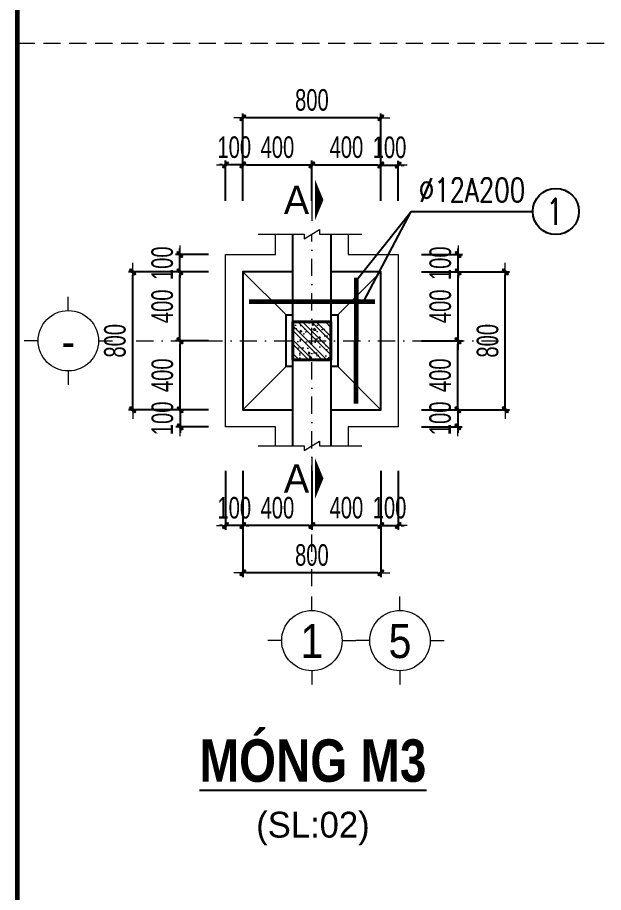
# Model space of a CAD drawing. Header units: millimetres. Extents: x -295047 to 263296, y -724756 to -308748.
# Drawn here: x -122504 to -119108, y -355707 to -350630 of the extents above; entities that cross this region are included whole.
import ezdxf
from ezdxf.enums import TextEntityAlignment as Align

# ---------------------------------------------------------------- set-up
doc = ezdxf.new("R2010")
doc.units = ezdxf.units.MM
doc.header["$MEASUREMENT"] = 0
doc.header["$PDMODE"] = 32
doc.linetypes.add('DASHDOT', pattern=[1, 0.5, -0.25, 0, -0.25])
doc.linetypes.add('HIDDEN', pattern=[0.375, 0.25, -0.125])
doc.layers.get('Defpoints').update_dxf_attribs({"color": 1})
for name, color, linetype, lineweight in [('Khungten_LCDI', 7, 'Continuous', 5), ('LC Dim', 8, 'Continuous', 18), ('LC Hatch', 252, 'Continuous', 9), ('LC ISO', 153, 'Continuous', 13), ('LC Khac', 4, 'Continuous', 9), ('LC MANH DUT', 35, 'HIDDEN', 5), ('LC Net dam2', 6, 'Continuous', 40), ('LC Net dam3', 1, 'Continuous', 60), ('LC Net manh', 219, 'Continuous', 5), ('LC Net thay', 7, 'Continuous', 25), ('LC Net truc', 79, 'DASHDOT', 13), ('LC Text1', 3, 'Continuous', 20), ('LC Text2', 7, 'Continuous', 25)]:
    doc.layers.add(name, color=color, linetype=linetype, lineweight=lineweight)
doc.styles.add('HOATBIF', font='hoatbif.shx', dxfattribs={"width": 0.7})
doc.styles.add('Khungten', font='VHAVAN.TTF', dxfattribs={"width": 0.9, "height": 5000})
doc.styles.add('LC 1', font='VHAVANB.TTF')
doc.styles.add('LC 3', font='vnsimli.shx', dxfattribs={"width": 0.75})
doc.styles.add('LC3', font='VHARIALB.TTF', dxfattribs={"width": 0.8})
doc.styles.add('Title', font='VHBLACK.TTF', dxfattribs={"width": 0.8})
doc.dimstyles.new('1-100(1-50)', dxfattribs={"dimscale": 50, "dimtxt": 2.5, "dimasz": 0.35, "dimexe": 0.5, "dimexo": 0, "dimgap": 0.8, "dimtad": 1, "dimdec": 0, "dimzin": 0, "dimdsep": 46, "dimtxsty": 'HOATBIF', "dimblk1": 'DOT', "dimblk2": 'DOT', "dimsah": 1, "dimcen": -1, "dimdle": 1, "dimclrd": 256, "dimclre": 256, "dimclrt": 4, "dimadec": 3, "dimazin": 2, "dimtfac": 0.333333, "dimtdec": 0, "dimtix": 1, "dimtmove": 2, "dimatfit": 3, "dimldrblk": 'DOT', "dimfxl": 1, "dimtvp": 0.833333, "dimtolj": 1, "dimtzin": 0, "dimarcsym": 0})

# ---------------------------------------------------------------- blocks, each defined once
blk = doc.blocks.new('DOT')
at = {"layer": 'LC Dim'}
blk.add_line((-3, 0), (3, 0), dxfattribs=at)
at = {"layer": 'LC Dim', "color": 4}
blk.add_line((-1, -1), (1, 1), dxfattribs=at)
blk.add_lwpolyline([(0.5, 1), (-1, -0.5), (-0.5, -1), (1, 0.5)], close=True, dxfattribs=at)
blk = doc.blocks.new('*D61')
at = {"layer": 'Defpoints', "color": 0, "ltscale": 2, "transparency": 16777216}
for p in [(-121561.8, -352506.1), (-121396.5, -352506.1), (-121396.5, -352906)]:
    blk.add_point(p, dxfattribs=at)
at = {"layer": 'LC Dim', "lineweight": -2, "ltscale": 2, "transparency": 16777216}
for p, q in [((-121396.5, -352506.1), (-121586.8, -352506.1)), ((-121561.8, -352888.5), (-121561.8, -352523.6)), ((-121396.5, -352906), (-121586.8, -352906))]:
    blk.add_line(p, q, dxfattribs=at)
at = {"layer": 'LC Dim', "lineweight": -2, "ltscale": 2, "transparency": 16777216, "xscale": 17.5, "yscale": 17.5, "zscale": 17.5}
for p, rotation in [((-121561.8, -352506.1), 90), ((-121561.8, -352906), 270)]:
    blk.add_blockref('DOT', p, dxfattribs=dict(at, rotation=rotation))
at = {"layer": 'LC Dim', "color": 4, "ltscale": 2, "transparency": 16777216, "insert": (-121664.3, -352706), "char_height": 125, "attachment_point": 5, "rotation": 90, "style": 'HOATBIF'}
blk.add_mtext('\\A1;400', dxfattribs=at)
blk = doc.blocks.new('_Dot')
at = {"color": 0, "linetype": 'ByBlock', "lineweight": -2}
blk.add_line((-0.5, 0), (-1, 0), dxfattribs=at)
at = {"color": 0, "linetype": 'ByBlock', "const_width": 0.5}
blk.add_lwpolyline([(-0.25, 0, 1), (0.25, 0, 1)], format="xyb", close=True, dxfattribs=at)
blk = doc.blocks.new('*D62')
at = {"layer": 'Defpoints', "color": 0, "ltscale": 2, "transparency": 16777216}
for p in [(-121562.6, -352106), (-121396.5, -352106), (-121396.5, -352506.1)]:
    blk.add_point(p, dxfattribs=at)
at = {"layer": 'LC Dim', "lineweight": -2, "ltscale": 2, "transparency": 16777216}
for p, q in [((-121396.5, -352106), (-121587.6, -352106)), ((-121562.6, -352488.6), (-121562.6, -352123.5)), ((-121396.5, -352506.1), (-121587.6, -352506.1))]:
    blk.add_line(p, q, dxfattribs=at)
at = {"layer": 'LC Dim', "lineweight": -2, "ltscale": 2, "transparency": 16777216, "xscale": 17.5, "yscale": 17.5, "zscale": 17.5}
for p, rotation in [((-121562.6, -352106), 90), ((-121562.6, -352506.1), 270)]:
    blk.add_blockref('DOT', p, dxfattribs=dict(at, rotation=rotation))
at = {"layer": 'LC Dim', "color": 4, "ltscale": 2, "transparency": 16777216, "insert": (-121665.1, -352306), "char_height": 125, "attachment_point": 5, "rotation": 90, "style": 'HOATBIF'}
blk.add_mtext('\\A1;400', dxfattribs=at)
blk = doc.blocks.new('*D63')
at = {"layer": 'Defpoints', "color": 0, "ltscale": 2, "transparency": 16777216}
for p in [(-121562.6, -352006), (-121396.5, -352006), (-121396.5, -352106)]:
    blk.add_point(p, dxfattribs=at)
at = {"layer": 'LC Dim', "lineweight": -2, "ltscale": 2, "transparency": 16777216}
for p, q in [((-121396.5, -352006), (-121587.6, -352006)), ((-121562.6, -351988.5), (-121562.6, -351971)), ((-121562.6, -352106), (-121562.6, -352006)), ((-121396.5, -352106), (-121587.6, -352106)), ((-121562.6, -352123.5), (-121562.6, -352141))]:
    blk.add_line(p, q, dxfattribs=at)
at = {"layer": 'LC Dim', "lineweight": -2, "ltscale": 2, "transparency": 16777216, "xscale": 17.5, "yscale": 17.5, "zscale": 17.5}
for p, rotation in [((-121562.6, -352006), 270), ((-121562.6, -352106), 90)]:
    blk.add_blockref('DOT', p, dxfattribs=dict(at, rotation=rotation))
at = {"layer": 'LC Dim', "color": 4, "ltscale": 2, "transparency": 16777216, "insert": (-121665.1, -352056), "char_height": 125, "attachment_point": 5, "rotation": 90, "style": 'HOATBIF'}
blk.add_mtext('\\A1;100', dxfattribs=at)
blk = doc.blocks.new('*D64')
at = {"layer": 'Defpoints', "color": 0, "ltscale": 2, "transparency": 16777216}
for p in [(-121836.7, -352106), (-121396.5, -352106), (-121396.5, -352906)]:
    blk.add_point(p, dxfattribs=at)
at = {"layer": 'LC Dim', "lineweight": -2, "ltscale": 2, "transparency": 16777216}
for p, q in [((-121396.5, -352106), (-121861.7, -352106)), ((-121836.7, -352888.5), (-121836.7, -352123.5)), ((-121396.5, -352906), (-121861.7, -352906))]:
    blk.add_line(p, q, dxfattribs=at)
at = {"layer": 'LC Dim', "lineweight": -2, "ltscale": 2, "transparency": 16777216, "xscale": 17.5, "yscale": 17.5, "zscale": 17.5}
for p, rotation in [((-121836.7, -352106), 90), ((-121836.7, -352906), 270)]:
    blk.add_blockref('DOT', p, dxfattribs=dict(at, rotation=rotation))
at = {"layer": 'LC Dim', "color": 4, "ltscale": 2, "transparency": 16777216, "insert": (-121939.2, -352506), "char_height": 125, "attachment_point": 5, "rotation": 90, "style": 'HOATBIF'}
blk.add_mtext('\\A1;800', dxfattribs=at)
blk = doc.blocks.new('*D65')
at = {"layer": 'Defpoints', "color": 0, "ltscale": 2, "transparency": 16777216}
for p in [(-121396.5, -352906), (-121561.8, -353006), (-121396.5, -353006)]:
    blk.add_point(p, dxfattribs=at)
at = {"layer": 'LC Dim', "lineweight": -2, "ltscale": 2, "transparency": 16777216}
for p, q in [((-121561.8, -352888.5), (-121561.8, -352871)), ((-121396.5, -352906), (-121586.8, -352906)), ((-121561.8, -352906), (-121561.8, -353006)), ((-121396.5, -353006), (-121586.8, -353006)), ((-121561.8, -353023.5), (-121561.8, -353041))]:
    blk.add_line(p, q, dxfattribs=at)
at = {"layer": 'LC Dim', "lineweight": -2, "ltscale": 2, "transparency": 16777216, "xscale": 17.5, "yscale": 17.5, "zscale": 17.5}
for p, rotation in [((-121561.8, -352906), 270), ((-121561.8, -353006), 90)]:
    blk.add_blockref('DOT', p, dxfattribs=dict(at, rotation=rotation))
at = {"layer": 'LC Dim', "color": 4, "ltscale": 2, "transparency": 16777216, "insert": (-121664.3, -352956), "char_height": 125, "attachment_point": 5, "rotation": 90, "style": 'HOATBIF'}
blk.add_mtext('\\A1;100', dxfattribs=at)
blk = doc.blocks.new('TTRUC')
at = {"layer": 'LC ISO'}
for p, q in [((0, 6.95), (0, 10.13)), ((-6.95, 0), (-10.13, 0)), ((6.95, 0), (10.13, 0)), ((0, -6.95), (0, -10.13))]:
    blk.add_line(p, q, dxfattribs=at)
at = {"layer": 'LC Net manh'}
blk.add_circle((0, 0), 6.95, dxfattribs=at)
blk = doc.blocks.new('*D66')
at = {"layer": 'Defpoints', "color": 0, "ltscale": 2, "transparency": 16777216}
for p in [(-120163, -352506.1), (-119951.6, -352506.1), (-120163, -352906)]:
    blk.add_point(p, dxfattribs=at)
at = {"layer": 'LC Dim', "lineweight": -2, "ltscale": 2, "transparency": 16777216}
for p, q in [((-120163, -352506.1), (-119926.6, -352506.1)), ((-119951.6, -352888.5), (-119951.6, -352523.6)), ((-120163, -352906), (-119926.6, -352906))]:
    blk.add_line(p, q, dxfattribs=at)
at = {"layer": 'LC Dim', "lineweight": -2, "ltscale": 2, "transparency": 16777216, "xscale": 17.5, "yscale": 17.5, "zscale": 17.5}
for p, rotation in [((-119951.6, -352506.1), 90), ((-119951.6, -352906), 270)]:
    blk.add_blockref('DOT', p, dxfattribs=dict(at, rotation=rotation))
at = {"layer": 'LC Dim', "color": 4, "ltscale": 2, "transparency": 16777216, "insert": (-120054.1, -352706), "char_height": 125, "attachment_point": 5, "rotation": 90, "style": 'HOATBIF'}
blk.add_mtext('\\A1;400', dxfattribs=at)
blk = doc.blocks.new('*D67')
at = {"layer": 'Defpoints', "color": 0, "ltscale": 2, "transparency": 16777216}
for p in [(-120163, -352106), (-119950.7, -352106), (-120163, -352506.1)]:
    blk.add_point(p, dxfattribs=at)
at = {"layer": 'LC Dim', "lineweight": -2, "ltscale": 2, "transparency": 16777216}
for p, q in [((-120163, -352106), (-119925.7, -352106)), ((-119950.7, -352488.6), (-119950.7, -352123.5)), ((-120163, -352506.1), (-119925.7, -352506.1))]:
    blk.add_line(p, q, dxfattribs=at)
at = {"layer": 'LC Dim', "lineweight": -2, "ltscale": 2, "transparency": 16777216, "xscale": 17.5, "yscale": 17.5, "zscale": 17.5}
for p, rotation in [((-119950.7, -352106), 90), ((-119950.7, -352506.1), 270)]:
    blk.add_blockref('DOT', p, dxfattribs=dict(at, rotation=rotation))
at = {"layer": 'LC Dim', "color": 4, "ltscale": 2, "transparency": 16777216, "insert": (-120053.2, -352306), "char_height": 125, "attachment_point": 5, "rotation": 90, "style": 'HOATBIF'}
blk.add_mtext('\\A1;400', dxfattribs=at)
blk = doc.blocks.new('*D68')
at = {"layer": 'Defpoints', "color": 0, "ltscale": 2, "transparency": 16777216}
for p in [(-120163, -352006), (-119950.7, -352006), (-120163, -352106)]:
    blk.add_point(p, dxfattribs=at)
at = {"layer": 'LC Dim', "lineweight": -2, "ltscale": 2, "transparency": 16777216}
for p, q in [((-120163, -352006), (-119925.7, -352006)), ((-119950.7, -351988.5), (-119950.7, -351971)), ((-119950.7, -352106), (-119950.7, -352006)), ((-120163, -352106), (-119925.7, -352106)), ((-119950.7, -352123.5), (-119950.7, -352141))]:
    blk.add_line(p, q, dxfattribs=at)
at = {"layer": 'LC Dim', "lineweight": -2, "ltscale": 2, "transparency": 16777216, "xscale": 17.5, "yscale": 17.5, "zscale": 17.5}
for p, rotation in [((-119950.7, -352006), 270), ((-119950.7, -352106), 90)]:
    blk.add_blockref('DOT', p, dxfattribs=dict(at, rotation=rotation))
at = {"layer": 'LC Dim', "color": 4, "ltscale": 2, "transparency": 16777216, "insert": (-120053.2, -352056), "char_height": 125, "attachment_point": 5, "rotation": 90, "style": 'HOATBIF'}
blk.add_mtext('\\A1;100', dxfattribs=at)
blk = doc.blocks.new('*D69')
at = {"layer": 'Defpoints', "color": 0, "ltscale": 2, "transparency": 16777216}
for p in [(-120163, -352106), (-119676.7, -352106), (-120163, -352906)]:
    blk.add_point(p, dxfattribs=at)
at = {"layer": 'LC Dim', "lineweight": -2, "ltscale": 2, "transparency": 16777216}
for p, q in [((-120163, -352106), (-119651.7, -352106)), ((-119676.7, -352888.5), (-119676.7, -352123.5)), ((-120163, -352906), (-119651.7, -352906))]:
    blk.add_line(p, q, dxfattribs=at)
at = {"layer": 'LC Dim', "lineweight": -2, "ltscale": 2, "transparency": 16777216, "xscale": 17.5, "yscale": 17.5, "zscale": 17.5}
for p, rotation in [((-119676.7, -352106), 90), ((-119676.7, -352906), 270)]:
    blk.add_blockref('DOT', p, dxfattribs=dict(at, rotation=rotation))
at = {"layer": 'LC Dim', "color": 4, "ltscale": 2, "transparency": 16777216, "insert": (-119779.2, -352506), "char_height": 125, "attachment_point": 5, "rotation": 90, "style": 'HOATBIF'}
blk.add_mtext('\\A1;800', dxfattribs=at)
blk = doc.blocks.new('*D70')
at = {"layer": 'Defpoints', "color": 0, "ltscale": 2, "transparency": 16777216}
for p in [(-120163, -352906), (-120163, -353006), (-119951.6, -353006)]:
    blk.add_point(p, dxfattribs=at)
at = {"layer": 'LC Dim', "lineweight": -2, "ltscale": 2, "transparency": 16777216}
for p, q in [((-119951.6, -352888.5), (-119951.6, -352871)), ((-120163, -352906), (-119926.6, -352906)), ((-119951.6, -352906), (-119951.6, -353006)), ((-120163, -353006), (-119926.6, -353006)), ((-119951.6, -353023.5), (-119951.6, -353041))]:
    blk.add_line(p, q, dxfattribs=at)
at = {"layer": 'LC Dim', "lineweight": -2, "ltscale": 2, "transparency": 16777216, "xscale": 17.5, "yscale": 17.5, "zscale": 17.5}
for p, rotation in [((-119951.6, -352906), 270), ((-119951.6, -353006), 90)]:
    blk.add_blockref('DOT', p, dxfattribs=dict(at, rotation=rotation))
at = {"layer": 'LC Dim', "color": 4, "ltscale": 2, "transparency": 16777216, "insert": (-120054.1, -352956), "char_height": 125, "attachment_point": 5, "rotation": 90, "style": 'HOATBIF'}
blk.add_mtext('\\A1;100', dxfattribs=at)
blk = doc.blocks.new('*D71')
at = {"layer": 'Defpoints', "color": 0, "ltscale": 2, "transparency": 16777216}
for p in [(-120797.8, -353260.9), (-120397.9, -353260.9), (-120797.8, -353577.4)]:
    blk.add_point(p, dxfattribs=at)
at = {"layer": 'LC Dim', "lineweight": -2, "ltscale": 2, "transparency": 16777216}
for p, q in [((-120797.8, -353260.9), (-120797.8, -353602.4)), ((-120397.9, -353260.9), (-120397.9, -353602.4)), ((-120415.4, -353577.4), (-120780.3, -353577.4))]:
    blk.add_line(p, q, dxfattribs=at)
at = {"layer": 'LC Dim', "lineweight": -2, "ltscale": 2, "transparency": 16777216, "xscale": 17.5, "yscale": 17.5, "zscale": 17.5, "rotation": 180}
blk.add_blockref('DOT', (-120797.8, -353577.4), dxfattribs=at)
at = {"layer": 'LC Dim', "lineweight": -2, "ltscale": 2, "transparency": 16777216, "xscale": 17.5, "yscale": 17.5, "zscale": 17.5}
blk.add_blockref('DOT', (-120397.9, -353577.4), dxfattribs=at)
at = {"layer": 'LC Dim', "color": 4, "ltscale": 2, "transparency": 16777216, "insert": (-120597.9, -353474.9), "char_height": 125, "attachment_point": 5, "style": 'HOATBIF'}
blk.add_mtext('\\A1;400', dxfattribs=at)
blk = doc.blocks.new('*D72')
at = {"layer": 'Defpoints', "color": 0, "ltscale": 2, "transparency": 16777216}
for p in [(-121197.9, -353260.9), (-120797.8, -353260.9), (-121197.9, -353578.2)]:
    blk.add_point(p, dxfattribs=at)
at = {"layer": 'LC Dim', "lineweight": -2, "ltscale": 2, "transparency": 16777216}
for p, q in [((-121197.9, -353260.9), (-121197.9, -353603.2)), ((-120797.8, -353260.9), (-120797.8, -353603.2)), ((-120815.3, -353578.2), (-121180.4, -353578.2))]:
    blk.add_line(p, q, dxfattribs=at)
at = {"layer": 'LC Dim', "lineweight": -2, "ltscale": 2, "transparency": 16777216, "xscale": 17.5, "yscale": 17.5, "zscale": 17.5, "rotation": 180}
blk.add_blockref('DOT', (-121197.9, -353578.2), dxfattribs=at)
at = {"layer": 'LC Dim', "lineweight": -2, "ltscale": 2, "transparency": 16777216, "xscale": 17.5, "yscale": 17.5, "zscale": 17.5}
blk.add_blockref('DOT', (-120797.8, -353578.2), dxfattribs=at)
at = {"layer": 'LC Dim', "color": 4, "ltscale": 2, "transparency": 16777216, "insert": (-120997.9, -353475.7), "char_height": 125, "attachment_point": 5, "style": 'HOATBIF'}
blk.add_mtext('\\A1;400', dxfattribs=at)
blk = doc.blocks.new('*D73')
at = {"layer": 'Defpoints', "color": 0, "ltscale": 2, "transparency": 16777216}
for p in [(-121297.9, -353260.9), (-121197.9, -353260.9), (-121297.9, -353578.2)]:
    blk.add_point(p, dxfattribs=at)
at = {"layer": 'LC Dim', "lineweight": -2, "ltscale": 2, "transparency": 16777216}
for p, q in [((-121297.9, -353260.9), (-121297.9, -353603.2)), ((-121197.9, -353260.9), (-121197.9, -353603.2)), ((-121315.4, -353578.2), (-121332.9, -353578.2)), ((-121197.9, -353578.2), (-121297.9, -353578.2)), ((-121180.4, -353578.2), (-121162.9, -353578.2))]:
    blk.add_line(p, q, dxfattribs=at)
at = {"layer": 'LC Dim', "lineweight": -2, "ltscale": 2, "transparency": 16777216, "xscale": 17.5, "yscale": 17.5, "zscale": 17.5}
blk.add_blockref('DOT', (-121297.9, -353578.2), dxfattribs=at)
at = {"layer": 'LC Dim', "lineweight": -2, "ltscale": 2, "transparency": 16777216, "xscale": 17.5, "yscale": 17.5, "zscale": 17.5, "rotation": 180}
blk.add_blockref('DOT', (-121197.9, -353578.2), dxfattribs=at)
at = {"layer": 'LC Dim', "color": 4, "ltscale": 2, "transparency": 16777216, "insert": (-121247.9, -353475.7), "char_height": 125, "attachment_point": 5, "style": 'HOATBIF'}
blk.add_mtext('\\A1;100', dxfattribs=at)
blk = doc.blocks.new('*D74')
at = {"layer": 'Defpoints', "color": 0, "ltscale": 2, "transparency": 16777216}
for p in [(-121197.9, -353260.9), (-120397.9, -353260.9), (-121197.9, -353852.3)]:
    blk.add_point(p, dxfattribs=at)
at = {"layer": 'LC Dim', "lineweight": -2, "ltscale": 2, "transparency": 16777216}
for p, q in [((-121197.9, -353260.9), (-121197.9, -353877.3)), ((-120397.9, -353260.9), (-120397.9, -353877.3)), ((-120415.4, -353852.3), (-121180.4, -353852.3))]:
    blk.add_line(p, q, dxfattribs=at)
at = {"layer": 'LC Dim', "lineweight": -2, "ltscale": 2, "transparency": 16777216, "xscale": 17.5, "yscale": 17.5, "zscale": 17.5, "rotation": 180}
blk.add_blockref('DOT', (-121197.9, -353852.3), dxfattribs=at)
at = {"layer": 'LC Dim', "lineweight": -2, "ltscale": 2, "transparency": 16777216, "xscale": 17.5, "yscale": 17.5, "zscale": 17.5}
blk.add_blockref('DOT', (-120397.9, -353852.3), dxfattribs=at)
at = {"layer": 'LC Dim', "color": 4, "ltscale": 2, "transparency": 16777216, "insert": (-120797.9, -353749.8), "char_height": 125, "attachment_point": 5, "style": 'HOATBIF'}
blk.add_mtext('\\A1;800', dxfattribs=at)
blk = doc.blocks.new('*D75')
at = {"layer": 'Defpoints', "color": 0, "ltscale": 2, "transparency": 16777216}
for p in [(-120397.9, -353260.9), (-120297.9, -353260.9), (-120297.9, -353577.4)]:
    blk.add_point(p, dxfattribs=at)
at = {"layer": 'LC Dim', "lineweight": -2, "ltscale": 2, "transparency": 16777216}
for p, q in [((-120397.9, -353260.9), (-120397.9, -353602.4)), ((-120297.9, -353260.9), (-120297.9, -353602.4)), ((-120415.4, -353577.4), (-120432.9, -353577.4)), ((-120397.9, -353577.4), (-120297.9, -353577.4)), ((-120280.4, -353577.4), (-120262.9, -353577.4))]:
    blk.add_line(p, q, dxfattribs=at)
at = {"layer": 'LC Dim', "lineweight": -2, "ltscale": 2, "transparency": 16777216, "xscale": 17.5, "yscale": 17.5, "zscale": 17.5}
blk.add_blockref('DOT', (-120397.9, -353577.4), dxfattribs=at)
at = {"layer": 'LC Dim', "lineweight": -2, "ltscale": 2, "transparency": 16777216, "xscale": 17.5, "yscale": 17.5, "zscale": 17.5, "rotation": 180}
blk.add_blockref('DOT', (-120297.9, -353577.4), dxfattribs=at)
at = {"layer": 'LC Dim', "color": 4, "ltscale": 2, "transparency": 16777216, "insert": (-120347.9, -353474.9), "char_height": 125, "attachment_point": 5, "style": 'HOATBIF'}
blk.add_mtext('\\A1;100', dxfattribs=at)
blk = doc.blocks.new('*D76')
at = {"layer": 'Defpoints', "color": 0, "ltscale": 2, "transparency": 16777216}
for p in [(-121297.9, -351485.7), (-121297.9, -351694), (-121197.9, -351694)]:
    blk.add_point(p, dxfattribs=at)
at = {"layer": 'LC Dim', "lineweight": -2, "ltscale": 2, "transparency": 16777216}
for p, q in [((-121315.4, -351485.7), (-121332.9, -351485.7)), ((-121297.9, -351694), (-121297.9, -351460.7)), ((-121197.9, -351485.7), (-121297.9, -351485.7)), ((-121197.9, -351694), (-121197.9, -351460.7)), ((-121180.4, -351485.7), (-121162.9, -351485.7))]:
    blk.add_line(p, q, dxfattribs=at)
at = {"layer": 'LC Dim', "lineweight": -2, "ltscale": 2, "transparency": 16777216, "xscale": 17.5, "yscale": 17.5, "zscale": 17.5}
blk.add_blockref('DOT', (-121297.9, -351485.7), dxfattribs=at)
at = {"layer": 'LC Dim', "lineweight": -2, "ltscale": 2, "transparency": 16777216, "xscale": 17.5, "yscale": 17.5, "zscale": 17.5, "rotation": 180}
blk.add_blockref('DOT', (-121197.9, -351485.7), dxfattribs=at)
at = {"layer": 'LC Dim', "color": 4, "ltscale": 2, "transparency": 16777216, "insert": (-121247.9, -351383.2), "char_height": 125, "attachment_point": 5, "style": 'HOATBIF'}
blk.add_mtext('\\A1;100', dxfattribs=at)
blk = doc.blocks.new('*D77')
at = {"layer": 'Defpoints', "color": 0, "ltscale": 2, "transparency": 16777216}
for p in [(-121197.9, -351211.6), (-121197.9, -351694), (-120397.9, -351694)]:
    blk.add_point(p, dxfattribs=at)
at = {"layer": 'LC Dim', "lineweight": -2, "ltscale": 2, "transparency": 16777216}
for p, q in [((-121197.9, -351694), (-121197.9, -351186.6)), ((-120397.9, -351694), (-120397.9, -351186.6)), ((-120415.4, -351211.6), (-121180.4, -351211.6))]:
    blk.add_line(p, q, dxfattribs=at)
at = {"layer": 'LC Dim', "lineweight": -2, "ltscale": 2, "transparency": 16777216, "xscale": 17.5, "yscale": 17.5, "zscale": 17.5, "rotation": 180}
blk.add_blockref('DOT', (-121197.9, -351211.6), dxfattribs=at)
at = {"layer": 'LC Dim', "lineweight": -2, "ltscale": 2, "transparency": 16777216, "xscale": 17.5, "yscale": 17.5, "zscale": 17.5}
blk.add_blockref('DOT', (-120397.9, -351211.6), dxfattribs=at)
at = {"layer": 'LC Dim', "color": 4, "ltscale": 2, "transparency": 16777216, "insert": (-120797.9, -351109.1), "char_height": 125, "attachment_point": 5, "style": 'HOATBIF'}
blk.add_mtext('\\A1;800', dxfattribs=at)
blk = doc.blocks.new('*D78')
at = {"layer": 'Defpoints', "color": 0, "ltscale": 2, "transparency": 16777216}
for p in [(-120297.9, -351486.5), (-120397.9, -351694), (-120297.9, -351694)]:
    blk.add_point(p, dxfattribs=at)
at = {"layer": 'LC Dim', "lineweight": -2, "ltscale": 2, "transparency": 16777216}
for p, q in [((-120415.4, -351486.5), (-120432.9, -351486.5)), ((-120397.9, -351694), (-120397.9, -351461.5)), ((-120397.9, -351486.5), (-120297.9, -351486.5)), ((-120297.9, -351694), (-120297.9, -351461.5)), ((-120280.4, -351486.5), (-120262.9, -351486.5))]:
    blk.add_line(p, q, dxfattribs=at)
at = {"layer": 'LC Dim', "lineweight": -2, "ltscale": 2, "transparency": 16777216, "xscale": 17.5, "yscale": 17.5, "zscale": 17.5}
blk.add_blockref('DOT', (-120397.9, -351486.5), dxfattribs=at)
at = {"layer": 'LC Dim', "lineweight": -2, "ltscale": 2, "transparency": 16777216, "xscale": 17.5, "yscale": 17.5, "zscale": 17.5, "rotation": 180}
blk.add_blockref('DOT', (-120297.9, -351486.5), dxfattribs=at)
at = {"layer": 'LC Dim', "color": 4, "ltscale": 2, "transparency": 16777216, "insert": (-120347.9, -351384), "char_height": 125, "attachment_point": 5, "style": 'HOATBIF'}
blk.add_mtext('\\A1;100', dxfattribs=at)
blk = doc.blocks.new('TIEUDE1')
at = {"layer": 'LC Text2', "color": 7, "style": 'LC 1'}
blk.add_attdef('TIªU§Ò', text='', height=5, dxfattribs=at).set_placement((0, 0), align=Align.BOTTOM_CENTER)
blk.add_attdef('TL', text='', height=3, dxfattribs=at).set_placement((0, -2), align=Align.TOP_CENTER)
blk = doc.blocks.new('*D621')
at = {"layer": 'Defpoints', "color": 0, "ltscale": 2, "transparency": 16777216}
for p in [(-120797.9, -351485.7), (-121197.9, -351694), (-120797.9, -351694)]:
    blk.add_point(p, dxfattribs=at)
at = {"layer": 'LC Dim', "lineweight": -2, "ltscale": 2, "transparency": 16777216}
for p, q in [((-121197.9, -351694), (-121197.9, -351460.7)), ((-121180.4, -351485.7), (-120815.4, -351485.7)), ((-120797.9, -351694), (-120797.9, -351460.7))]:
    blk.add_line(p, q, dxfattribs=at)
at = {"layer": 'LC Dim', "lineweight": -2, "ltscale": 2, "transparency": 16777216, "xscale": 17.5, "yscale": 17.5, "zscale": 17.5, "rotation": 180}
blk.add_blockref('DOT', (-121197.9, -351485.7), dxfattribs=at)
at = {"layer": 'LC Dim', "lineweight": -2, "ltscale": 2, "transparency": 16777216, "xscale": 17.5, "yscale": 17.5, "zscale": 17.5}
blk.add_blockref('DOT', (-120797.9, -351485.7), dxfattribs=at)
at = {"layer": 'LC Dim', "color": 4, "ltscale": 2, "transparency": 16777216, "insert": (-120997.9, -351383.2), "char_height": 125, "attachment_point": 5, "style": 'HOATBIF'}
blk.add_mtext('\\A1;400', dxfattribs=at)
blk = doc.blocks.new('*D622')
at = {"layer": 'Defpoints', "color": 0, "ltscale": 2, "transparency": 16777216}
for p in [(-120397.9, -351485.7), (-120797.9, -351694), (-120397.9, -351694)]:
    blk.add_point(p, dxfattribs=at)
at = {"layer": 'LC Dim', "lineweight": -2, "ltscale": 2, "transparency": 16777216}
for p, q in [((-120797.9, -351694), (-120797.9, -351460.7)), ((-120780.4, -351485.7), (-120415.4, -351485.7)), ((-120397.9, -351694), (-120397.9, -351460.7))]:
    blk.add_line(p, q, dxfattribs=at)
at = {"layer": 'LC Dim', "lineweight": -2, "ltscale": 2, "transparency": 16777216, "xscale": 17.5, "yscale": 17.5, "zscale": 17.5, "rotation": 180}
blk.add_blockref('DOT', (-120797.9, -351485.7), dxfattribs=at)
at = {"layer": 'LC Dim', "lineweight": -2, "ltscale": 2, "transparency": 16777216, "xscale": 17.5, "yscale": 17.5, "zscale": 17.5}
blk.add_blockref('DOT', (-120397.9, -351485.7), dxfattribs=at)
at = {"layer": 'LC Dim', "color": 4, "ltscale": 2, "transparency": 16777216, "insert": (-120597.9, -351383.2), "char_height": 125, "attachment_point": 5, "style": 'HOATBIF'}
blk.add_mtext('\\A1;400', dxfattribs=at)
blk = doc.blocks.new('lcdi KC')
at = {"layer": 'Khungten_LCDI', "color": 5, "lineweight": 60}
blk.add_lwpolyline([(0, -14650), (0, 14650), (40600, 14650), (40600, -14650)], close=True, dxfattribs=at)
at = {"color": 7, "style": 'Khungten', "width": 0.8}
for tag, p in [('REVISION', (39499, -10746)), ('NGAYHT', (39546, -11609))]:
    blk.add_attdef(tag, text='', height=200, dxfattribs=at).set_placement(p, align=Align.CENTER)
at = {"layer": 'LC Text1', "style": 'Title', "width": 1.485915}
for tag, p, p2 in [('TENBANVE1', (36913, -8886), (40339, -8886)), ('TENBANVE2', (36913, -9562), (40339, -9562))]:
    blk.add_attdef(tag, text='', height=250, dxfattribs=at).set_placement(p, p2, align=Align.FIT)
at = {"layer": 'LC Text1', "style": 'Title', "width": 0.7}
blk.add_attdef('SOBANVE', text='', height=250, dxfattribs=at).set_placement((39562, -13896), align=Align.CENTER)

msp = doc.modelspace()

# ---------------------------------------------------------------- hatches: boundary and pattern name
at = {"layer": 'LC Hatch', "ltscale": 2}
h = msp.add_hatch(dxfattribs=at)
h.set_pattern_fill('BTCT', color=256, scale=15, angle=-90, style=0)
h.set_pattern_definition([(320, (-25332.67, -427312.59), (-9.41282, -107.58903), [11.25, -123.75]), (265, (-25332.67, -427312.59), (112.82882, 20.8127), [9, -99]), (10.4514, (-25333.45, -427321.55), (103.41593, -86.77641), [9.56103, -105.17132]), (316.1842, (-25302.67, -427312.59), (-24.82785, -160.08616), [16.875, -185.625]), (6.6356, (-25304.73, -427325.93), (146.11768, -140.1994), [14.34154, -157.75695]), (261.1842, (-25302.67, -427312.59), (146.1178, -140.1993), [13.5, -148.5]), (291, (-25310.17, -427327.59), (-60.392834, -89.53606), [11.25, -123.75]), (236, (-25310.17, -427327.59), (108.77251, -36.4973), [9, -99]), (341.4514, (-25315.2, -427335.05), (48.379575, -126.03339), [9.56103, -105.17132]), (307.5, (-25332.666, -427312.587), (49.934078, -1.823978), [0, -97.8, 0, -100.5, 0, -99.375]), (277.5, (-25332.666, -427312.587), (59.161757, -39.46043), [0, -57.3, 0, -95.55, 0, -37.875]), (237.5, (-25332.666, -427279.137), (-3.383231, -80.073365), [0, -37.5, 0, -117, 0, -155.25]), (227.5, (-25332.666, -427264.14), (15.015747, -87.477925), [0, -48.75, 0, -77.7, 0, -110.25]), (315, (-25332.666, -427312.587), (39.774756, 39.774756), []), (315, (-25332.666, -427339.103), (39.774756, 39.774756), [])])
h.paths.add_polyline_path([(-120907.9, -352616), (-120907.9, -352396), (-120687.9, -352396), (-120687.9, -352616)])

# ---------------------------------------------------------------- linework, layer by layer
at = {"layer": 'LC Dim', "ltscale": 2}
for points in [[(-121108.4, -351888), (-120842.9, -351888), (-120842.9, -351913.9), (-120752.9, -351860.3), (-120752.9, -351888), (-120508.4, -351888)], [(-121108.4, -353115.8), (-120842.9, -353115.8), (-120842.9, -353141.7), (-120752.9, -353088.1), (-120752.9, -353115.8), (-120508.4, -353115.8)]]:
    msp.add_lwpolyline(points, dxfattribs=at)
at = {"layer": 'LC Khac', "color": 1, "ltscale": 2}
for p, q in [((-120797.9, -351567.4), (-120797.9, -351810.1)), ((-120797.9, -353183.6), (-120797.9, -353426.3))]:
    msp.add_line(p, q, dxfattribs=at)
for points in [[(-120730.9, -351688.7, 0, 235.7, 0), (-120779.6, -351688.7, 137.5, 137.5, 0)], [(-120730.9, -353304.9, 0, 235.7, 0), (-120779.6, -353304.9, 137.5, 137.5, 0)]]:
    msp.add_lwpolyline(points, format="xyseb", dxfattribs=at)
at = {"layer": 'LC MANH DUT', "ltscale": 400}
msp.add_line((-122504.2, -350778.5), (-104204.2, -350778.5), dxfattribs=at)
at = {"layer": 'LC Net dam2', "ltscale": 2}
msp.add_lwpolyline([(-120871.2, -352616), (-120687.9, -352616), (-120687.9, -352396), (-120907.9, -352396), (-120907.9, -352616), (-120871.2, -352616)], dxfattribs=at)
at = {"layer": 'LC Net dam3'}
for p, q in [((-120541, -352870.5), (-120539.3, -352141.6)), ((-120433.7, -352280.2), (-121162, -352280.2))]:
    msp.add_line(p, q, dxfattribs=at)
at = {"layer": 'LC Net manh', "ltscale": 2}
for p, q in [((-121197.9, -352106), (-120947.9, -352356)), ((-120647.9, -352356), (-120397.9, -352106)), ((-121197.9, -352906), (-120947.9, -352656)), ((-120647.9, -352656), (-120397.9, -352906))]:
    msp.add_line(p, q, dxfattribs=at)
for points in [[(-121007.9, -353115.8), (-121007.9, -353006), (-121297.9, -353006), (-121297.9, -352006), (-121007.9, -352006), (-121007.9, -351888)], [(-120587.9, -351888), (-120587.9, -352006), (-120297.9, -352006), (-120297.9, -353006), (-120587.9, -353006), (-120587.9, -353115.8)]]:
    msp.add_lwpolyline(points, dxfattribs=at)
at = {"layer": 'LC Net thay'}
for p, q in [((-120907.9, -353115.8), (-120907.9, -351888)), ((-120687.9, -351888), (-120687.9, -353115.8))]:
    msp.add_line(p, q, dxfattribs=at)
at = {"layer": 'LC Net thay', "ltscale": 2}
for points in [[(-120907.9, -352106), (-121197.9, -352106), (-121197.9, -352906), (-120907.9, -352906)], [(-120687.9, -352906), (-120397.9, -352906), (-120397.9, -352106), (-120687.9, -352106)]]:
    msp.add_lwpolyline(points, dxfattribs=at)
at = {"layer": 'LC Net thay'}
for points in [[(-120907.9, -352656), (-120947.9, -352656), (-120947.9, -352356), (-120907.9, -352356)], [(-120687.9, -352356), (-120647.9, -352356), (-120647.9, -352656), (-120687.9, -352656)]]:
    msp.add_lwpolyline(points, dxfattribs=at)
at = {"layer": 'LC Net truc', "ltscale": 200}
for p, q in [((-120797.9, -353930.7), (-120797.9, -351887.1)), ((-121816.4, -352506), (-119687, -352506))]:
    msp.add_line(p, q, dxfattribs=at)
at = {"layer": 'LC Text2', "ltscale": 100}
msp.add_circle((-119383.6, -351756), 133.8, dxfattribs=at)

# ---------------------------------------------------------------- block references
at = {"layer": 'LC ISO', "xscale": 25.19610424696835, "yscale": 25.19610424696835, "zscale": 25.19610424696835}
for p in [(-122209.8, -352506), (-120797.9, -354245.8), (-120287.3, -354245.8)]:
    msp.add_blockref('TTRUC', p, dxfattribs=at)
at = {"layer": 'LC Net thay', "xscale": 0.5000000000000013, "yscale": 0.5000000000000013, "zscale": 0.5000000000000013}
msp.add_blockref('lcdi KC', (-122504.2, -352030.3), dxfattribs=at)
at = {"layer": 'LC Text2'}
ref = msp.add_blockref('TIEUDE1', (-120791.8, -355138.9), dxfattribs=dict(at, xscale=50.00000000009664, yscale=50.00000000009664, zscale=50.00000000009664))
ref.add_attrib('TIªU§Ò', '%%Umãng m3', dxfattribs={"color": 7, "height": 246.22, "style": 'LC3', "width": 0.8}).set_placement((-120791.8, -355138.9), align=Align.BOTTOM_CENTER)
ref.add_attrib('TL', '(sl:02)', dxfattribs={"color": 7, "height": 150, "style": 'LC 1'}).set_placement((-120791.8, -355238.9), align=Align.TOP_CENTER)

# ---------------------------------------------------------------- texts
at = {"ltscale": 2, "style": 'LC 1'}
for p in [(-120887.1, -351688.7), (-120887.1, -353304.9)]:
    msp.add_attdef('A', text='A', height=165, dxfattribs=at).set_placement(p, align=Align.MIDDLE_CENTER)
at = {"layer": 'LC Text1', "ltscale": 0.2, "style": 'LC 1', "width": 0.9}
for s, p in [('-', (-122209.8, -352666.5)), ('1', (-120797.9, -354406.3)), ('5', (-120287.3, -354406.3))]:
    msp.add_text(s, height=197.3, dxfattribs=at).set_placement(p, align=Align.BOTTOM_CENTER)
at = {"layer": 'LC Text2', "linetype": 'ByBlock', "style": 'LC 3', "width": 0.75}
msp.add_text('%%C12A200', height=138.89, dxfattribs=at).set_placement((-120178.1, -351700.6))
at = {"layer": 'LC Text2', "ltscale": 100, "style": 'LC 3', "width": 0.75}
msp.add_text('1', height=152.8, dxfattribs=at).set_placement((-119391.2, -351756), align=Align.MIDDLE_CENTER)

# ---------------------------------------------------------------- dimensions: what is measured, and where the dimension line sits
at = {"layer": 'LC Dim', "ltscale": 2}
for base, p1, p2, angle, picture, middle in [((-121197.9, -351211.6), (-120397.9, -351694), (-121197.9, -351694), 180, '*D77', (-120797.9, -351109.1)), ((-121297.9, -351485.7), (-121197.9, -351694), (-121297.9, -351694), 180, '*D76', (-121247.9, -351383.2)), ((-121562.6, -352006), (-121396.5, -352106), (-121396.5, -352006), 90, '*D63', (-121665.1, -352056)), ((-119950.7, -352006), (-120163, -352106), (-120163, -352006), 90, '*D68', (-120053.2, -352056)), ((-121836.7, -352106), (-121396.5, -352906), (-121396.5, -352106), 90, '*D64', (-121939.2, -352506)), ((-121562.6, -352106), (-121396.5, -352506.1), (-121396.5, -352106), 90, '*D62', (-121665.1, -352306)), ((-119950.7, -352106), (-120163, -352506.1), (-120163, -352106), 90, '*D67', (-120053.2, -352306)), ((-119676.7, -352106), (-120163, -352906), (-120163, -352106), 90, '*D69', (-119779.2, -352506)), ((-121561.8, -352506.1), (-121396.5, -352906), (-121396.5, -352506.1), 90, '*D61', (-121664.3, -352706)), ((-119951.6, -352506.1), (-120163, -352906), (-120163, -352506.1), 90, '*D66', (-120054.1, -352706)), ((-121561.8, -353006), (-121396.5, -352906), (-121396.5, -353006), 270, '*D65', (-121664.3, -352956)), ((-119951.6, -353006), (-120163, -352906), (-120163, -353006), 270, '*D70', (-120054.1, -352956)), ((-121297.9, -353578.2), (-121197.9, -353260.9), (-121297.9, -353260.9), 180, '*D73', (-121247.9, -353475.7)), ((-121197.9, -353578.2), (-120797.8, -353260.9), (-121197.9, -353260.9), 180, '*D72', (-120997.9, -353475.7)), ((-121197.9, -353852.3), (-120397.9, -353260.9), (-121197.9, -353260.9), 180, '*D74', (-120797.9, -353749.8)), ((-120797.8, -353577.4), (-120397.9, -353260.9), (-120797.8, -353260.9), 180, '*D71', (-120597.9, -353474.9))]:
    dim = msp.add_linear_dim(base=base, p1=p1, p2=p2, angle=angle, dimstyle='1-100(1-50)', dxfattribs=at)
    dim.commit()
    dim.dimension.update_dxf_attribs({"geometry": picture, "text_midpoint": middle})
for base, p1, p2, picture, middle in [((-120797.9, -351485.7), (-121197.9, -351694), (-120797.9, -351694), '*D621', (-120997.9, -351383.2)), ((-120397.9, -351485.7), (-120797.9, -351694), (-120397.9, -351694), '*D622', (-120597.9, -351383.2)), ((-120297.9, -351486.5), (-120397.9, -351694), (-120297.9, -351694), '*D78', (-120347.9, -351384)), ((-120297.9, -353577.4), (-120397.9, -353260.9), (-120297.9, -353260.9), '*D75', (-120347.9, -353474.9))]:
    dim = msp.add_linear_dim(base=base, p1=p1, p2=p2, dimstyle='1-100(1-50)', dxfattribs=at)
    dim.commit()
    dim.dimension.update_dxf_attribs({"geometry": picture, "text_midpoint": middle})

# ---------------------------------------------------------------- leaders
for points in [[(-120539.3, -352154.5), (-120223.2, -351756), (-119517.4, -351756)], [(-120499.7, -352280.2), (-120223.2, -351756), (-119517.4, -351756)]]:
    msp.add_leader(points, dimstyle='1-100(1-50)', dxfattribs=at)

doc.saveas('drawing.dxf')
